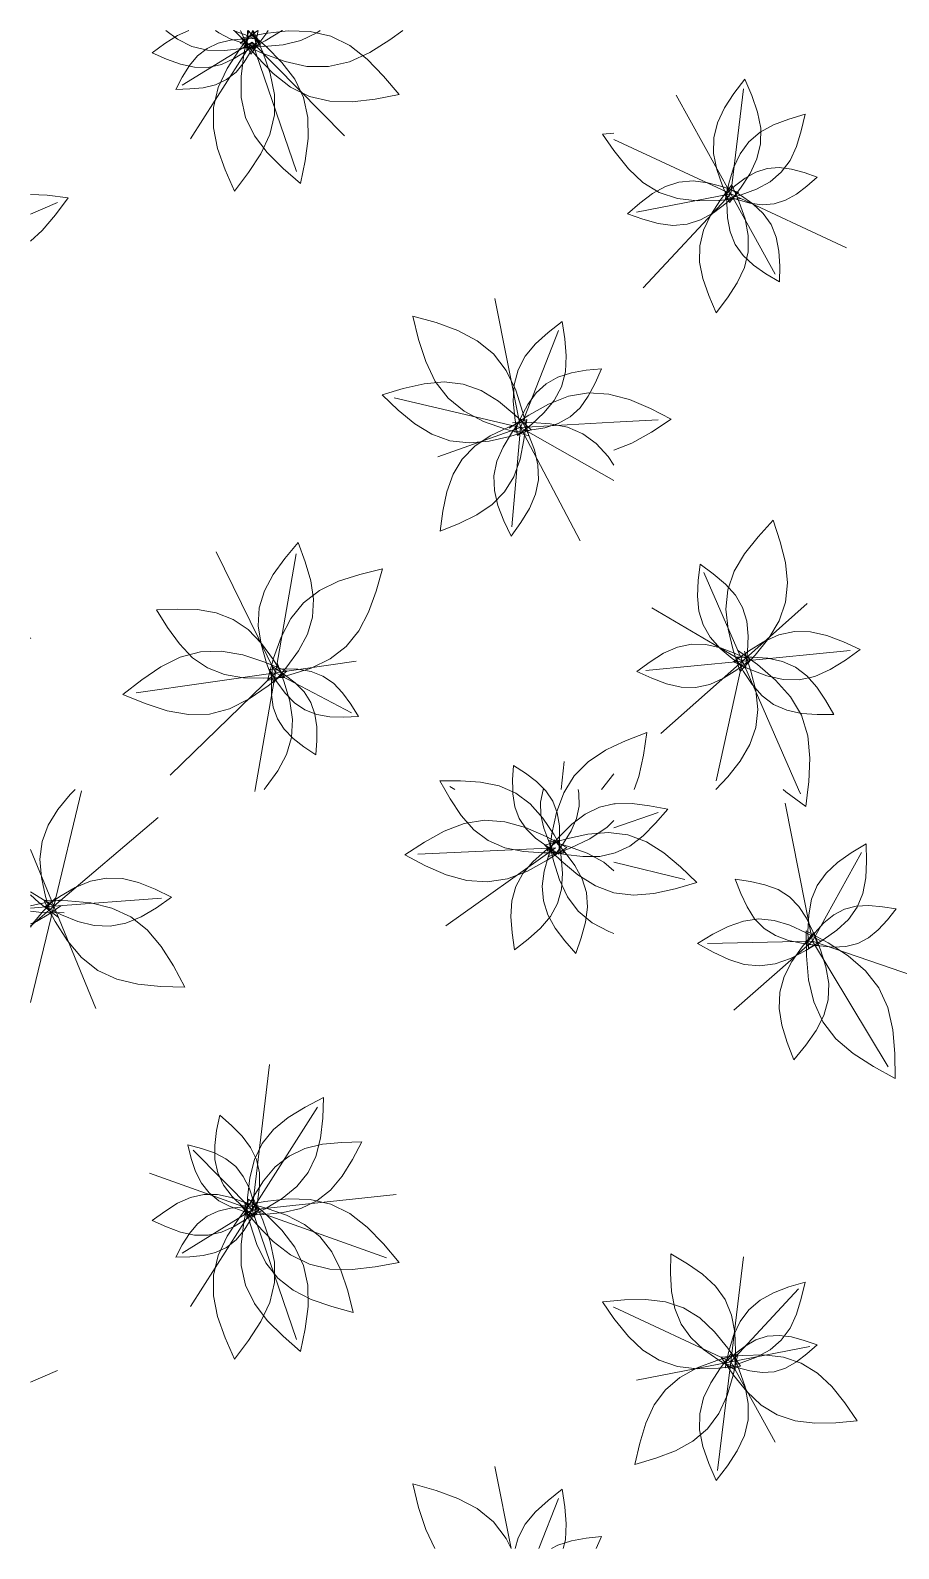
# Model space of a CAD drawing. Header units: metres. Extents: x 0 to 46.1, y -33.1 to 1.9.
# Drawn here: x 9 to 10.488, y -3.3 to -0.7 of the extents above; entities that cross this region are included whole.
import ezdxf

# ---------------------------------------------------------------- set-up
doc = ezdxf.new("R2010")
doc.units = ezdxf.units.M
doc.header["$LTSCALE"] = 0.02
doc.layers.add('AB_EXT_MASSIF', color=8, linetype='Continuous', lineweight=9)

msp = doc.modelspace()

# ---------------------------------------------------------------- linework, layer by layer
at = {"layer": 'AB_EXT_MASSIF', "lineweight": 9, "true_color": 0x606060, "transparency": 33554597}
for points in [[(9.3929, -0.7186), (9.3713, -0.7345), (9.3495, -0.7482), (9.3273, -0.7583), (9.3046, -0.7634), (9.2813, -0.7631), (9.2575, -0.758), (9.2333, -0.7491), (9.2089, -0.7382), (9.2305, -0.7224), (9.2523, -0.7086), (9.2713, -0.7)], [(9.3945, -0.7252), (9.3632, -0.731), (9.3328, -0.7345), (9.3038, -0.7338), (9.2769, -0.7276), (9.252, -0.7153), (9.2323, -0.7)], [(9.3823, -0.7008), (9.3982, -0.7375), (9.411, -0.7739), (9.4183, -0.8096), (9.4181, -0.8444), (9.4101, -0.8783), (9.3947, -0.9113), (9.3736, -0.9436), (9.3496, -0.9756), (9.3337, -0.9388), (9.3208, -0.9025), (9.3136, -0.8668), (9.3137, -0.8319), (9.3218, -0.7981), (9.3372, -0.7651), (9.3582, -0.7327), (9.3823, -0.7008)], [(9.3883, -0.7284), (9.3647, -0.722), (9.3425, -0.7143), (9.3227, -0.7042), (9.3175, -0.7)], [(9.3475, -0.7), (9.3685, -0.7077), (9.3929, -0.7186)], [(9.3842, -0.7322), (9.364, -0.7148), (9.3492, -0.7)], [(9.3597, -0.7222), (9.3899, -0.7)], [(9.6383, -0.7), (9.6161, -0.7163), (9.5817, -0.738), (9.5466, -0.7539), (9.5108, -0.7619), (9.474, -0.7616), (9.4364, -0.7535), (9.3982, -0.7394), (9.3597, -0.7222)], [(9.3776, -0.7405), (9.3606, -0.7014), (9.3601, -0.7)], [(9.361, -0.7132), (9.4019, -0.7056), (9.4418, -0.701), (9.4796, -0.7019), (9.5149, -0.7101), (9.5473, -0.7261), (9.5772, -0.7494), (9.6051, -0.7782), (9.632, -0.81), (9.5911, -0.8176), (9.5512, -0.8222), (9.5134, -0.8212), (9.4781, -0.8131), (9.4457, -0.7971), (9.4158, -0.7738), (9.3879, -0.745), (9.361, -0.7132)], [(9.3737, -0.7017), (9.4039, -0.7278), (9.4311, -0.7549), (9.453, -0.7838), (9.468, -0.8151), (9.4754, -0.849), (9.4758, -0.8853), (9.4709, -0.9234), (9.4631, -0.9625), (9.433, -0.9364), (9.4058, -0.9093), (9.3838, -0.8804), (9.3689, -0.8491), (9.3615, -0.8152), (9.3611, -0.7789), (9.366, -0.7408), (9.3737, -0.7017)], [(9.3658, -0.7288), (9.3812, -0.7)], [(9.4965, -0.7), (9.4908, -0.7045), (9.4637, -0.7173), (9.4332, -0.7246), (9.4002, -0.7278), (9.3658, -0.7288)], [(9.3708, -0.7345), (9.3722, -0.7)], [(9.4321, -0.7), (9.4315, -0.7005), (9.4023, -0.7182), (9.3708, -0.7345)], [(9.3731, -0.7), (9.374, -0.7009), (9.3945, -0.7252)], [(9.4074, -0.7), (9.4032, -0.7064), (9.3776, -0.7405)], [(9.3806, -0.7), (9.3822, -0.7048), (9.3883, -0.7284)], [(9.3902, -0.7), (9.3894, -0.7061), (9.3842, -0.7322)], [(9.3899, -0.7139), (9.3786, -0.735), (9.3664, -0.7546), (9.3524, -0.7713), (9.3361, -0.7842), (9.3172, -0.7931), (9.296, -0.7982), (9.2731, -0.8004), (9.2491, -0.8011), (9.2604, -0.78), (9.2726, -0.7604), (9.2866, -0.7437), (9.3029, -0.7308), (9.3218, -0.7219), (9.343, -0.7168), (9.3659, -0.7146), (9.3899, -0.7139)], [(9.38, -0.72), (9.2604, -0.7941)], [(9.38, -0.72), (9.2745, -0.8855)], [(9.38, -0.72), (9.5384, -0.8804)], [(9.38, -0.72), (9.456, -0.9416)], [(10.1982, -0.9948), (10.1861, -0.9665), (10.1763, -0.9385), (10.1708, -0.911), (10.171, -0.8842), (10.1773, -0.8582), (10.1892, -0.8328), (10.2055, -0.808), (10.2241, -0.7835), (10.2362, -0.8118), (10.246, -0.8398), (10.2515, -0.8673), (10.2513, -0.8941), (10.245, -0.9201), (10.2331, -0.9454), (10.2168, -0.9703), (10.1982, -0.9948)], [(10.2, -0.98), (10.222, -0.8004)], [(10.2, -0.98), (10.1064, -0.8111)], [(10.1904, -0.9903), (10.1969, -0.962), (10.2049, -0.9352), (10.216, -0.9112), (10.231, -0.8909), (10.2502, -0.8745), (10.2734, -0.8618), (10.2995, -0.8519), (10.3273, -0.8435), (10.3209, -0.8718), (10.3128, -0.8986), (10.3017, -0.9226), (10.2867, -0.9429), (10.2675, -0.9593), (10.2444, -0.972), (10.2182, -0.9819), (10.1904, -0.9903)], [(10, -0.9057), (9.9805, -0.8776), (10, -0.8759)], [(10.2, -0.98), (10, -0.8867)], [(10.2165, -0.9877), (10.179, -0.9911), (10.1427, -0.9919), (10.1087, -0.9879), (10.0776, -0.9775), (10.0497, -0.9603), (10.0247, -0.9369), (10.002, -0.9086), (10, -0.9057)], [(10.1888, -0.9822), (10.2065, -0.9667), (10.2245, -0.953), (10.2432, -0.9426), (10.2627, -0.9364), (10.283, -0.9348), (10.3042, -0.9375), (10.3261, -0.9435), (10.3482, -0.9512), (10.3306, -0.9666), (10.3126, -0.9803), (10.2939, -0.9908), (10.2744, -0.997), (10.2541, -0.9985), (10.2329, -0.9958), (10.211, -0.9899), (10.1888, -0.9822)], [(10.2133, -0.9774), (10.1922, -0.9959), (10.1708, -1.0122), (10.1485, -1.0246), (10.1253, -1.032), (10.101, -1.0339), (10.0757, -1.0307), (10.0497, -1.0236), (10.0232, -1.0144), (10.0443, -0.9959), (10.0658, -0.9796), (10.088, -0.9671), (10.1112, -0.9598), (10.1355, -0.9579), (10.1608, -0.9611), (10.1869, -0.9682), (10.2133, -0.9774)], [(9, -0.9811), (9.0287, -0.9825), (9.0648, -0.9868), (9.0432, -1.0161), (9.0205, -1.0429), (9, -1.0612)], [(10.2, -0.98), (10.0384, -1.0114)], [(10.2, -0.98), (10.05, -1.1408)], [(10.2019, -0.9647), (10.2144, -0.994), (10.2246, -1.023), (10.2302, -1.0514), (10.23, -1.0792), (10.2235, -1.1061), (10.2111, -1.1324), (10.1943, -1.1581), (10.175, -1.1835), (10.1625, -1.1542), (10.1523, -1.1252), (10.1467, -1.0967), (10.1469, -1.069), (10.1534, -1.042), (10.1658, -1.0158), (10.1826, -0.9901), (10.2019, -0.9647)], [(10.1937, -0.9687), (10.2167, -0.9824), (10.2379, -0.9971), (10.2557, -1.0136), (10.2693, -1.0325), (10.2781, -1.054), (10.2827, -1.0779), (10.2839, -1.1036), (10.2834, -1.1304), (10.2604, -1.1167), (10.2392, -1.102), (10.2214, -1.0855), (10.2078, -1.0666), (10.199, -1.045), (10.1944, -1.0211), (10.1932, -0.9954), (10.1937, -0.9687)], [(10.2, -0.98), (10.2762, -1.1174)], [(10.2, -0.98), (10.3983, -1.0724)], [(9, -1.0149), (9.0463, -0.9948)], [(9.84, -1.38), (9.7957, -1.1593)], [(9.8539, -1.3944), (9.8142, -1.3832), (9.7767, -1.3698), (9.7435, -1.3523), (9.7157, -1.3296), (9.6938, -1.3011), (9.6774, -1.2673), (9.6653, -1.2294), (9.6554, -1.1893), (9.6951, -1.2005), (9.7325, -1.2139), (9.7658, -1.2314), (9.7936, -1.2541), (9.8154, -1.2826), (9.8318, -1.3164), (9.844, -1.3543), (9.8539, -1.3944)], [(9.8347, -1.3937), (9.83, -1.3637), (9.8275, -1.3346), (9.829, -1.307), (9.8358, -1.2815), (9.8481, -1.2582), (9.8657, -1.237), (9.8873, -1.2173), (9.9111, -1.1984), (9.9157, -1.2284), (9.9182, -1.2575), (9.9167, -1.285), (9.91, -1.3106), (9.8976, -1.3339), (9.88, -1.3551), (9.8584, -1.3748), (9.8347, -1.3937)], [(9.84, -1.38), (9.905, -1.214)], [(9.8295, -1.3876), (9.8404, -1.3632), (9.8524, -1.3405), (9.8666, -1.3208), (9.8837, -1.3052), (9.9039, -1.2938), (9.927, -1.2865), (9.9523, -1.2821), (9.9788, -1.2795), (9.968, -1.3039), (9.956, -1.3266), (9.9418, -1.3462), (9.9247, -1.3619), (9.9045, -1.3732), (9.8814, -1.3806), (9.8561, -1.3849), (9.8295, -1.3876)], [(9.8579, -1.3842), (9.8216, -1.3953), (9.786, -1.4035), (9.7517, -1.4065), (9.7189, -1.4028), (9.6879, -1.3916), (9.6585, -1.3736), (9.6303, -1.3504), (9.6027, -1.3244), (9.639, -1.3133), (9.6745, -1.3051), (9.7089, -1.302), (9.7417, -1.3058), (9.7727, -1.317), (9.8021, -1.335), (9.8303, -1.3582), (9.8579, -1.3842)], [(9.8206, -1.3811), (9.8541, -1.359), (9.8879, -1.3399), (9.9219, -1.3266), (9.9564, -1.3207), (9.9913, -1.3228), (10, -1.3251)], [(10, -1.3251), (10.0266, -1.3323), (10.0623, -1.3474), (10.0981, -1.3657), (10.0645, -1.3878), (10.0308, -1.4068), (10, -1.4189)], [(9.84, -1.38), (9.6231, -1.3292)], [(9.8504, -1.3666), (9.8458, -1.4013), (9.8391, -1.4343), (9.8284, -1.4643), (9.8127, -1.4903), (9.7915, -1.512), (9.7651, -1.5298), (9.7348, -1.5446), (9.7024, -1.5577), (9.707, -1.5231), (9.7137, -1.4901), (9.7244, -1.4601), (9.7401, -1.4341), (9.7613, -1.4123), (9.7877, -1.3945), (9.818, -1.3798), (9.8504, -1.3666)], [(9.8412, -1.366), (9.8536, -1.3923), (9.8638, -1.4184), (9.8698, -1.4442), (9.8705, -1.4695), (9.8654, -1.4943), (9.855, -1.5186), (9.8404, -1.5426), (9.8237, -1.5663), (9.8113, -1.54), (9.8011, -1.5139), (9.7951, -1.4881), (9.7944, -1.4628), (9.7995, -1.438), (9.8099, -1.4137), (9.8245, -1.3897), (9.8412, -1.366)], [(9.8261, -1.3721), (9.8591, -1.3718), (9.8908, -1.3736), (9.9202, -1.3795), (9.9465, -1.3907), (9.9697, -1.4076), (9.9898, -1.4298), (10, -1.4448)], [(9.84, -1.38), (10, -1.3711)], [(10, -1.3711), (10.0759, -1.3669)], [(9.84, -1.38), (9.698, -1.4304)], [(9.84, -1.38), (9.8251, -1.5503)], [(9.84, -1.38), (9.9419, -1.574)], [(9.84, -1.38), (10, -1.4707)], [(10.216, -1.7981), (10.2043, -1.7616), (10.1954, -1.7257), (10.1919, -1.691), (10.1953, -1.6578), (10.2061, -1.6262), (10.2239, -1.5962), (10.247, -1.5673), (10.273, -1.539), (10.2847, -1.5756), (10.2936, -1.6115), (10.2971, -1.6462), (10.2937, -1.6794), (10.2829, -1.711), (10.2651, -1.741), (10.242, -1.7699), (10.216, -1.7981)], [(9.4171, -1.8168), (9.4049, -1.7838), (9.3953, -1.7513), (9.3906, -1.7197), (9.3923, -1.6891), (9.401, -1.6598), (9.416, -1.6316), (9.436, -1.6042), (9.4586, -1.5773), (9.4708, -1.6102), (9.4804, -1.6427), (9.4851, -1.6743), (9.4833, -1.7049), (9.4747, -1.7342), (9.4596, -1.7625), (9.4397, -1.7898), (9.4171, -1.8168)], [(9.42, -1.8), (9.3181, -1.5928)], [(9.42, -1.8), (9.4552, -1.5964)], [(9.4062, -1.8134), (9.4169, -1.7752), (9.4297, -1.7391), (9.4465, -1.7071), (9.4683, -1.6803), (9.4957, -1.6593), (9.5282, -1.6434), (9.5646, -1.6317), (9.6031, -1.6221), (9.5924, -1.6603), (9.5796, -1.6963), (9.5629, -1.7284), (9.541, -1.7551), (9.5136, -1.7762), (9.4811, -1.792), (9.4447, -1.8038), (9.4062, -1.8134)], [(10.2255, -1.7925), (10.2027, -1.7759), (10.182, -1.7583), (10.1649, -1.7392), (10.1526, -1.7181), (10.1454, -1.6946), (10.143, -1.6691), (10.1443, -1.642), (10.1475, -1.614), (10.1702, -1.6307), (10.191, -1.6482), (10.2081, -1.6673), (10.2204, -1.6884), (10.2276, -1.7119), (10.2299, -1.7374), (10.2287, -1.7645), (10.2255, -1.7925)], [(10.22, -1.78), (10.1537, -1.6283)], [(10.22, -1.78), (10.0648, -1.6889)], [(10.22, -1.78), (10.3308, -1.6816)], [(9.4354, -1.8081), (9.3995, -1.8096), (9.365, -1.8086), (9.3328, -1.8032), (9.3037, -1.7919), (9.278, -1.7743), (9.2553, -1.7508), (9.2351, -1.7228), (9.2161, -1.6924), (9.2519, -1.6909), (9.2864, -1.6918), (9.3186, -1.6973), (9.3477, -1.7086), (9.3734, -1.7262), (9.3961, -1.7497), (9.4164, -1.7777), (9.4354, -1.8081)], [(9, -1.7405), (9.001, -1.7412), (9, -1.7417)], [(10.2048, -1.7815), (10.2304, -1.763), (10.2563, -1.747), (10.2826, -1.7354), (10.3094, -1.7296), (10.3369, -1.73), (10.3649, -1.7363), (10.3934, -1.7471), (10.4221, -1.7602), (10.3965, -1.7787), (10.3707, -1.7947), (10.3444, -1.8063), (10.3175, -1.8121), (10.29, -1.8117), (10.262, -1.8054), (10.2335, -1.7946), (10.2048, -1.7815)], [(9.4397, -1.7972), (9.4075, -1.8227), (9.3748, -1.845), (9.3414, -1.8617), (9.3068, -1.8708), (9.2711, -1.8718), (9.2343, -1.8652), (9.1967, -1.853), (9.1586, -1.8376), (9.1908, -1.8121), (9.2234, -1.7897), (9.2569, -1.7731), (9.2915, -1.764), (9.3272, -1.763), (9.364, -1.7695), (9.4016, -1.7818), (9.4397, -1.7972)], [(10.2336, -1.7787), (10.2107, -1.7952), (10.1875, -1.8096), (10.164, -1.82), (10.1399, -1.8252), (10.1153, -1.8247), (10.0902, -1.8191), (10.0647, -1.8095), (10.039, -1.7977), (10.0619, -1.7812), (10.0851, -1.7668), (10.1086, -1.7564), (10.1327, -1.7512), (10.1573, -1.7516), (10.1824, -1.7573), (10.2079, -1.7669), (10.2336, -1.7787)], [(10.2237, -1.7631), (10.2346, -1.7971), (10.2429, -1.8306), (10.2462, -1.8629), (10.243, -1.8938), (10.2329, -1.9232), (10.2163, -1.9512), (10.1948, -1.9781), (10.1747, -2)], [(10.2118, -1.7613), (10.2459, -1.7862), (10.277, -1.8125), (10.3027, -1.8411), (10.3212, -1.8729), (10.3319, -1.9081), (10.3355, -1.9464), (10.3336, -1.987), (10.3321, -2)], [(10.22, -1.78), (10.4047, -1.7619)], [(9.4229, -1.7833), (9.4351, -1.8162), (9.4447, -1.8486), (9.4494, -1.8802), (9.4477, -1.9108), (9.439, -1.9401), (9.424, -1.9683), (9.4041, -1.9956), (9.4004, -2)], [(9.4093, -1.7943), (9.4343, -1.7933), (9.4584, -1.794), (9.4809, -1.7978), (9.5012, -1.8057), (9.5192, -1.818), (9.535, -1.8344), (9.5492, -1.8539), (9.5624, -1.8752), (9.5374, -1.8762), (9.5133, -1.8755), (9.4908, -1.8717), (9.4705, -1.8638), (9.4525, -1.8515), (9.4367, -1.8351), (9.4225, -1.8156), (9.4093, -1.7943)], [(9.4148, -1.7894), (9.4351, -1.8029), (9.4537, -1.8172), (9.4692, -1.833), (9.4806, -1.8508), (9.4877, -1.8708), (9.4908, -1.8927), (9.4908, -1.9162), (9.4891, -1.9405), (9.4688, -1.927), (9.4502, -1.9127), (9.4347, -1.8969), (9.4232, -1.8791), (9.4161, -1.8591), (9.4131, -1.8372), (9.4131, -1.8137), (9.4148, -1.7894)], [(9.42, -1.8), (9.5584, -1.7801)], [(10.22, -1.78), (10.0546, -1.7962)], [(10.22, -1.78), (10.0801, -1.9042)], [(10.22, -1.78), (10.1749, -1.9851)], [(10.2082, -1.7731), (10.2364, -1.7732), (10.2636, -1.7752), (10.2887, -1.7806), (10.3111, -1.7905), (10.3307, -1.8053), (10.3477, -1.8245), (10.3626, -1.8473), (10.3765, -1.8718), (10.3483, -1.8717), (10.3212, -1.8698), (10.2961, -1.8643), (10.2736, -1.8544), (10.254, -1.8397), (10.237, -1.8204), (10.2221, -1.7977), (10.2082, -1.7731)], [(10.22, -1.78), (10.3161, -2)], [(9.42, -1.8), (9.1811, -1.8343)], [(9.42, -1.8), (9.2394, -1.9755)], [(9.42, -1.8), (9.3854, -2)], [(9.42, -1.8), (9.5502, -1.8687)], [(10, -1.9259), (10.0197, -1.9165), (10.0561, -1.9022), (10.0506, -1.941), (10.0428, -1.9779), (10.0347, -2)], [(9.9173, -2), (9.9318, -1.9766), (9.9558, -1.9525), (9.9856, -1.9328), (10, -1.9259)], [(9.8266, -2), (9.8263, -1.9836), (9.8276, -1.959), (9.8484, -1.9722), (9.8674, -1.9864), (9.8812, -2)], [(9.9097, -2), (9.9144, -1.952)], [(9.9789, -2), (10, -1.9733)], [(9.0361, -2.2163), (9.0262, -2.1831), (9.0189, -2.1506), (9.0164, -2.1192), (9.0201, -2.0893), (9.0305, -2.0611), (9.0471, -2.0344), (9.0685, -2.0088), (9.0769, -2)], [(9.3854, -2), (9.3848, -2.0034)], [(9.7101, -2), (9.7015, -1.9849), (9.7371, -1.9849), (9.7715, -1.9872), (9.8032, -1.9938), (9.8174, -2)], [(9.9149, -2.1087), (9.8793, -2.1087), (9.8449, -2.1064), (9.8132, -2.0997), (9.7847, -2.0873), (9.7598, -2.0688), (9.7382, -2.0445), (9.7191, -2.0159), (9.7101, -2)], [(9.7275, -2), (9.7185, -1.9948)], [(9.8174, -2), (9.8317, -2.0062), (9.8566, -2.0248), (9.8782, -2.049), (9.8973, -2.0777), (9.9149, -2.1087)], [(9.9054, -2.1106), (9.8847, -2.0973), (9.8656, -2.0832), (9.8496, -2.0674), (9.8377, -2.0496), (9.8302, -2.0295), (9.8267, -2.0073), (9.8266, -2)], [(9.8988, -2.1122), (9.8883, -2.0892), (9.8797, -2.0664), (9.8746, -2.0439), (9.8742, -2.0219), (9.8788, -2.0004), (9.879, -2)], [(9.8812, -2), (9.8834, -2.0022), (9.8953, -2.02), (9.9029, -2.0401), (9.9064, -2.0622), (9.9067, -2.086), (9.9054, -2.1106)], [(9.8882, -2.1149), (9.8938, -2.0761), (9.9016, -2.0392), (9.9139, -2.0056), (9.9173, -2)], [(9.9385, -2), (9.94, -2.0063), (9.9404, -2.0283), (9.9357, -2.0499), (9.9264, -2.0709), (9.9136, -2.0917), (9.8988, -2.1122)], [(10.3321, -2), (10.3288, -2.029), (10.2947, -2.004), (10.2899, -2)], [(10.3161, -2), (10.3194, -2.0076)], [(9.04, -2.2), (9.0879, -2.0024)], [(9.8855, -2.105), (9.9062, -2.0811), (9.9276, -2.0595), (9.9505, -2.0421), (9.9753, -2.0302), (10, -2.0248)], [(10, -2.0248), (10.0021, -2.0243), (10.0309, -2.0239), (10.0611, -2.0278), (10.0921, -2.0339), (10.0714, -2.0578), (10.05, -2.0794), (10.0271, -2.0968), (10.0023, -2.1087), (10, -2.1092)], [(10.34, -2.26), (10.2934, -2.0232)], [(9.04, -2.2), (9.2191, -2.0477)], [(9.9195, -2.0991), (9.8856, -2.1209), (9.8517, -2.1397), (9.8174, -2.1527), (9.7829, -2.1583), (9.7479, -2.1559), (9.7126, -2.146), (9.6771, -2.1305), (9.6414, -2.1119), (9.6753, -2.0901), (9.7092, -2.0713), (9.7435, -2.0583), (9.778, -2.0527), (9.813, -2.0551), (9.8482, -2.0649), (9.8838, -2.0805), (9.9195, -2.0991)], [(10, -2.0531), (9.9886, -2.0646), (9.9588, -2.0843), (9.9247, -2.1005), (9.8882, -2.1149)], [(10, -2.0656), (10.0755, -2.0396)], [(9.8818, -2.0955), (9.9189, -2.0846), (9.9554, -2.0765), (9.9906, -2.0737), (10, -2.0749)], [(10, -2.0749), (10.024, -2.0779), (10.0557, -2.0896), (10.0856, -2.1083), (10.1142, -2.1323), (10.1421, -2.1592), (10.1049, -2.1702), (10.0685, -2.1782), (10.0333, -2.181), (10, -2.1768)], [(9.04, -2.2), (9, -2.1028)], [(9.9, -2.1), (9.6637, -2.1108)], [(9.9, -2.1), (9.7117, -2.2336)], [(9.9053, -2.0869), (9.9095, -2.1158), (9.9116, -2.1439), (9.9099, -2.1704), (9.9032, -2.195), (9.891, -2.2173), (9.8739, -2.2377), (9.8529, -2.2564), (9.8298, -2.2744), (9.8256, -2.2455), (9.8235, -2.2174), (9.8252, -2.1908), (9.8319, -2.1663), (9.8441, -2.1439), (9.8612, -2.1236), (9.8822, -2.1048), (9.9053, -2.0869)], [(9.8974, -2.0864), (9.9162, -2.108), (9.9328, -2.13), (9.9454, -2.1528), (9.9529, -2.1765), (9.9547, -2.2014), (9.9514, -2.2272), (9.944, -2.2538), (9.9345, -2.2808), (9.9157, -2.2592), (9.8991, -2.2372), (9.8865, -2.2144), (9.879, -2.1906), (9.8772, -2.1658), (9.8806, -2.14), (9.8879, -2.1134), (9.8974, -2.0864)], [(10, -2.1768), (9.9999, -2.1768), (9.9682, -2.1651), (9.9383, -2.1464), (9.9097, -2.1224), (9.8818, -2.0955)], [(10, -2.1092), (9.9755, -2.1146), (9.9467, -2.115), (9.9165, -2.1111), (9.8855, -2.105)], [(9.8882, -2.0876), (9.9222, -2.0975), (9.9542, -2.1093), (9.9826, -2.1245), (10, -2.1391)], [(10, -2.2467), (9.9909, -2.2434), (9.9625, -2.2281), (9.9388, -2.2084), (9.9203, -2.1838), (9.9065, -2.1546), (9.8964, -2.122), (9.8882, -2.0876)], [(10.3331, -2.2725), (10.3324, -2.243), (10.3337, -2.2145), (10.3387, -2.188), (10.3484, -2.1642), (10.3634, -2.1432), (10.3831, -2.1249), (10.4065, -2.1086), (10.4319, -2.0933), (10.4326, -2.1229), (10.4313, -2.1514), (10.4263, -2.1779), (10.4165, -2.2017), (10.4016, -2.2227), (10.3819, -2.241), (10.3585, -2.2573), (10.3331, -2.2725)], [(10, -2.1244), (10.1213, -2.1541)], [(10.34, -2.26), (10.424, -2.1077)], [(9.0248, -2.2012), (9.0507, -2.1833), (9.0769, -2.1678), (9.1033, -2.1568), (9.1303, -2.1516), (9.1577, -2.1526), (9.1855, -2.1595), (9.2137, -2.1708), (9.2421, -2.1845), (9.2161, -2.2024), (9.19, -2.2179), (9.1635, -2.2289), (9.1366, -2.2341), (9.1092, -2.2331), (9.0813, -2.2262), (9.0532, -2.2149), (9.0248, -2.2012)], [(10.3499, -2.268), (10.3239, -2.264), (10.299, -2.2585), (10.2765, -2.25), (10.2571, -2.2378), (10.241, -2.2214), (10.228, -2.2012), (10.2173, -2.1781), (10.2078, -2.1535), (10.2339, -2.1575), (10.2587, -2.163), (10.2812, -2.1715), (10.3007, -2.1837), (10.3168, -2.2001), (10.3298, -2.2203), (10.3405, -2.2434), (10.3499, -2.268)], [(9.04, -2.2), (9, -2.1754)], [(9.0477, -2.2187), (9.0146, -2.1933), (9, -2.1805)], [(9, -2.236), (9.0037, -2.2301), (9.0225, -2.2076), (9.0435, -2.1857)], [(9, -2.1995), (9.0178, -2.1951), (9.0533, -2.1887)], [(9.0522, -2.1991), (9.0314, -2.2134), (9.0105, -2.2258), (9, -2.2301)], [(9.04, -2.2), (9, -2.234)], [(9.04, -2.2), (9, -2.365)], [(9.04, -2.2), (9, -2.2031)], [(9.0578, -2.211), (9.0146, -2.2099), (9, -2.2085)], [(9.0231, -2.1896), (9.0641, -2.1906), (9.1035, -2.1943), (9.1398, -2.203), (9.1722, -2.2181), (9.2002, -2.2402), (9.2243, -2.2687), (9.2453, -2.3022), (9.2647, -2.3384), (9.2237, -2.3373), (9.1843, -2.3336), (9.148, -2.325), (9.1156, -2.3099), (9.0876, -2.2878), (9.0635, -2.2592), (9.0425, -2.2258), (9.0231, -2.1896)], [(9.04, -2.2), (9.2247, -2.1859)], [(9.04, -2.2), (9.112, -2.375)], [(10.3292, -2.2642), (10.3441, -2.2455), (10.3598, -2.2285), (10.3766, -2.2147), (10.395, -2.205), (10.4152, -2.1998), (10.4369, -2.1987), (10.4599, -2.2008), (10.4835, -2.2045), (10.4685, -2.2232), (10.4529, -2.2402), (10.4361, -2.254), (10.4177, -2.2637), (10.3975, -2.2689), (10.3758, -2.27), (10.3528, -2.2679), (10.3292, -2.2642)], [(10.3548, -2.2597), (10.3287, -2.2756), (10.3025, -2.2892), (10.2762, -2.2984), (10.2498, -2.302), (10.2233, -2.2995), (10.1967, -2.2913), (10.17, -2.2788), (10.1432, -2.2639), (10.1693, -2.248), (10.1955, -2.2344), (10.2218, -2.2252), (10.2482, -2.2216), (10.2747, -2.2241), (10.3013, -2.2323), (10.3281, -2.2448), (10.3548, -2.2597)], [(10.34, -2.26), (10.1601, -2.2636)], [(10.34, -2.26), (10.2052, -2.3777)], [(10.3424, -2.2447), (10.354, -2.2745), (10.3632, -2.3038), (10.3679, -2.3324), (10.3668, -2.3602), (10.3594, -2.3869), (10.3462, -2.4128), (10.3285, -2.4379), (10.3084, -2.4627), (10.2968, -2.433), (10.2876, -2.4036), (10.2829, -2.375), (10.284, -2.3473), (10.2914, -2.3205), (10.3046, -2.2947), (10.3223, -2.2695), (10.3424, -2.2447)], [(10.3293, -2.2423), (10.3668, -2.2628), (10.4014, -2.285), (10.4309, -2.3103), (10.4536, -2.3396), (10.4691, -2.3734), (10.4777, -2.4113), (10.4812, -2.4523), (10.4819, -2.495), (10.4445, -2.4745), (10.4098, -2.4523), (10.3804, -2.427), (10.3576, -2.3976), (10.3422, -2.3639), (10.3335, -2.326), (10.33, -2.285), (10.3293, -2.2423)], [(10.34, -2.26), (10.5715, -2.3391)], [(10.34, -2.26), (10.4697, -2.4748)], [(9.38, -2.72), (9.4096, -2.4712)], [(9.3708, -2.7345), (9.3722, -2.699), (9.3759, -2.6651), (9.3839, -2.6338), (9.3974, -2.606), (9.4168, -2.5821), (9.4418, -2.5617), (9.471, -2.5439), (9.5025, -2.5277), (9.5011, -2.5631), (9.4974, -2.5971), (9.4894, -2.6284), (9.476, -2.6561), (9.4565, -2.6801), (9.4315, -2.7005), (9.4023, -2.7182), (9.3708, -2.7345)], [(9.38, -2.72), (9.492, -2.5442)], [(9.3842, -2.7322), (9.364, -2.7148), (9.3458, -2.6967), (9.3312, -2.6773), (9.3212, -2.6564), (9.3162, -2.6338), (9.3159, -2.6095), (9.3192, -2.584), (9.3244, -2.5579), (9.3446, -2.5753), (9.3628, -2.5934), (9.3774, -2.6128), (9.3874, -2.6337), (9.3924, -2.6563), (9.3927, -2.6806), (9.3894, -2.7061), (9.3842, -2.7322)], [(9.3883, -2.7284), (9.3647, -2.722), (9.3425, -2.7143), (9.3227, -2.7042), (9.3062, -2.6909), (9.2931, -2.6741), (9.2832, -2.6542), (9.2757, -2.6319), (9.2697, -2.6083), (9.2932, -2.6146), (9.3155, -2.6224), (9.3352, -2.6325), (9.3518, -2.6458), (9.3649, -2.6625), (9.3748, -2.6824), (9.3822, -2.7048), (9.3883, -2.7284)], [(9.38, -2.72), (9.2791, -2.6179)], [(9.3658, -2.7288), (9.382, -2.6984), (9.3996, -2.6703), (9.4197, -2.6463), (9.4432, -2.6277), (9.4703, -2.6149), (9.5007, -2.6076), (9.5337, -2.6044), (9.5681, -2.6034), (9.5519, -2.6338), (9.5344, -2.662), (9.5143, -2.686), (9.4908, -2.7045), (9.4637, -2.7173), (9.4332, -2.7246), (9.4002, -2.7278), (9.3658, -2.7288)], [(9.38, -2.72), (9.2039, -2.6571)], [(9.3929, -2.7186), (9.3713, -2.7345), (9.3495, -2.7482), (9.3273, -2.7583), (9.3046, -2.7634), (9.2813, -2.7631), (9.2575, -2.758), (9.2333, -2.7491), (9.2089, -2.7382), (9.2305, -2.7224), (9.2523, -2.7086), (9.2745, -2.6986), (9.2972, -2.6935), (9.3205, -2.6937), (9.3443, -2.6988), (9.3685, -2.7077), (9.3929, -2.7186)], [(9.3823, -2.7008), (9.3982, -2.7375), (9.411, -2.7739), (9.4183, -2.8096), (9.4181, -2.8444), (9.4101, -2.8783), (9.3947, -2.9113), (9.3736, -2.9436), (9.3496, -2.9756), (9.3337, -2.9388), (9.3208, -2.9025), (9.3136, -2.8668), (9.3137, -2.8319), (9.3218, -2.7981), (9.3372, -2.7651), (9.3582, -2.7327), (9.3823, -2.7008)], [(9.361, -2.7132), (9.4019, -2.7056), (9.4418, -2.701), (9.4796, -2.7019), (9.5149, -2.7101), (9.5473, -2.7261), (9.5772, -2.7494), (9.6051, -2.7782), (9.632, -2.81), (9.5911, -2.8176), (9.5512, -2.8222), (9.5134, -2.8212), (9.4781, -2.8131), (9.4457, -2.7971), (9.4158, -2.7738), (9.3879, -2.745), (9.361, -2.7132)], [(9.3737, -2.7017), (9.4039, -2.7278), (9.4311, -2.7549), (9.453, -2.7838), (9.468, -2.8151), (9.4754, -2.849), (9.4758, -2.8853), (9.4709, -2.9234), (9.4631, -2.9625), (9.433, -2.9364), (9.4058, -2.9093), (9.3838, -2.8804), (9.3689, -2.8491), (9.3615, -2.8152), (9.3611, -2.7789), (9.366, -2.7408), (9.3737, -2.7017)], [(9.38, -2.72), (9.6269, -2.6938)], [(9.3899, -2.7139), (9.3786, -2.735), (9.3664, -2.7546), (9.3524, -2.7713), (9.3361, -2.7842), (9.3172, -2.7931), (9.296, -2.7982), (9.2731, -2.8004), (9.2491, -2.8011), (9.2604, -2.78), (9.2726, -2.7604), (9.2866, -2.7437), (9.3029, -2.7308), (9.3218, -2.7219), (9.343, -2.7168), (9.3659, -2.7146), (9.3899, -2.7139)], [(9.38, -2.72), (9.2604, -2.7941)], [(9.38, -2.72), (9.2745, -2.8855)], [(9.367, -2.7068), (9.404, -2.7168), (9.4389, -2.7289), (9.47, -2.7449), (9.496, -2.7657), (9.5166, -2.792), (9.5321, -2.8233), (9.5438, -2.8584), (9.5533, -2.8955), (9.5163, -2.8855), (9.4814, -2.8734), (9.4503, -2.8575), (9.4243, -2.8366), (9.4037, -2.8103), (9.3882, -2.779), (9.3765, -2.7439), (9.367, -2.7068)], [(9.38, -2.72), (9.6103, -2.8022)], [(9.38, -2.72), (9.456, -2.9416)], [(10.2077, -2.9939), (10.1795, -2.9771), (10.1535, -2.959), (10.1315, -2.9387), (10.1149, -2.9155), (10.104, -2.889), (10.0984, -2.8597), (10.0969, -2.828), (10.0975, -2.7952), (10.1258, -2.812), (10.1518, -2.8301), (10.1737, -2.8504), (10.1904, -2.8736), (10.2013, -2.9), (10.2069, -2.9294), (10.2084, -2.9611), (10.2077, -2.9939)], [(10.2, -2.98), (10.222, -2.8004)], [(10.1904, -2.9903), (10.1969, -2.962), (10.2049, -2.9352), (10.216, -2.9112), (10.231, -2.8909), (10.2502, -2.8745), (10.2734, -2.8618), (10.2995, -2.8519), (10.3273, -2.8435), (10.3209, -2.8718), (10.3128, -2.8986), (10.3017, -2.9226), (10.2867, -2.9429), (10.2675, -2.9593), (10.2444, -2.972), (10.2182, -2.9819), (10.1904, -2.9903)], [(10.2, -2.98), (10.3163, -2.8552)], [(10, -2.9057), (9.9805, -2.8776), (10, -2.8759)], [(10, -2.8759), (10.018, -2.8742), (10.0543, -2.8734), (10.0883, -2.8775), (10.1194, -2.8878), (10.1473, -2.905), (10.1723, -2.9285), (10.195, -2.9568), (10.2165, -2.9877)], [(10, -2.8867), (9.9993, -2.8864)], [(10.2, -2.98), (10, -2.8867)], [(10.2165, -2.9877), (10.179, -2.9911), (10.1427, -2.9919), (10.1087, -2.9879), (10.0776, -2.9775), (10.0497, -2.9603), (10.0247, -2.9369), (10.002, -2.9086), (10, -2.9057)], [(10.1888, -2.9822), (10.2065, -2.9667), (10.2245, -2.953), (10.2432, -2.9426), (10.2627, -2.9364), (10.283, -2.9348), (10.3042, -2.9375), (10.3261, -2.9435), (10.3482, -2.9512), (10.3306, -2.9666), (10.3126, -2.9803), (10.2939, -2.9908), (10.2744, -2.997), (10.2541, -2.9985), (10.2329, -2.9958), (10.211, -2.9899), (10.1888, -2.9822)], [(10.2, -2.98), (10.3355, -2.9537)], [(10.2124, -2.9668), (10.2041, -3.0032), (10.1937, -3.0378), (10.1794, -3.0687), (10.1601, -3.0949), (10.1353, -3.116), (10.1054, -3.1324), (10.0717, -3.1452), (10.0359, -3.156), (10.0442, -3.1195), (10.0546, -3.085), (10.0689, -3.054), (10.0882, -3.0278), (10.113, -3.0067), (10.1428, -2.9904), (10.1765, -2.9776), (10.2124, -2.9668)], [(10.2, -2.98), (10.0384, -3.0114)], [(10.2019, -2.9647), (10.2144, -2.994), (10.2246, -3.023), (10.2302, -3.0514), (10.23, -3.0792), (10.2235, -3.1061), (10.2111, -3.1324), (10.1943, -3.1581), (10.175, -3.1835), (10.1625, -3.1542), (10.1523, -3.1252), (10.1467, -3.0967), (10.1469, -3.069), (10.1534, -3.042), (10.1658, -3.0158), (10.1826, -2.9901), (10.2019, -2.9647)], [(10.2, -2.98), (10.1772, -3.166)], [(10.1837, -2.9724), (10.2207, -2.969), (10.2566, -2.9682), (10.2902, -2.9722), (10.321, -2.9824), (10.3485, -2.9994), (10.3732, -3.0226), (10.3957, -3.0506), (10.4169, -3.0811), (10.3799, -3.0845), (10.344, -3.0853), (10.3104, -3.0813), (10.2796, -3.0711), (10.252, -3.0541), (10.2274, -3.0309), (10.2049, -3.0029), (10.1837, -2.9724)], [(10.2, -2.98), (10.2762, -3.1174)], [(9, -3.0149), (9.0463, -2.9948)], [(9.8239, -3.3), (9.7957, -3.1593)], [(9.6933, -3.3), (9.6774, -3.2673), (9.6653, -3.2294), (9.6554, -3.1893), (9.6951, -3.2005), (9.7325, -3.2139), (9.7658, -3.2314), (9.7936, -3.2541), (9.8154, -3.2826), (9.8239, -3.3)], [(9.8309, -3.3), (9.8358, -3.2815), (9.8481, -3.2582), (9.8657, -3.237), (9.8873, -3.2173), (9.9111, -3.1984), (9.9157, -3.2284), (9.9182, -3.2575), (9.9167, -3.285), (9.9127, -3.3)], [(9.8713, -3.3), (9.905, -3.214)], [(9.8929, -3.3), (9.9039, -3.2938), (9.927, -3.2865), (9.9523, -3.2821), (9.9788, -3.2795), (9.9697, -3.3)]]:
    msp.add_lwpolyline(points, dxfattribs=at)

doc.saveas('drawing.dxf')
